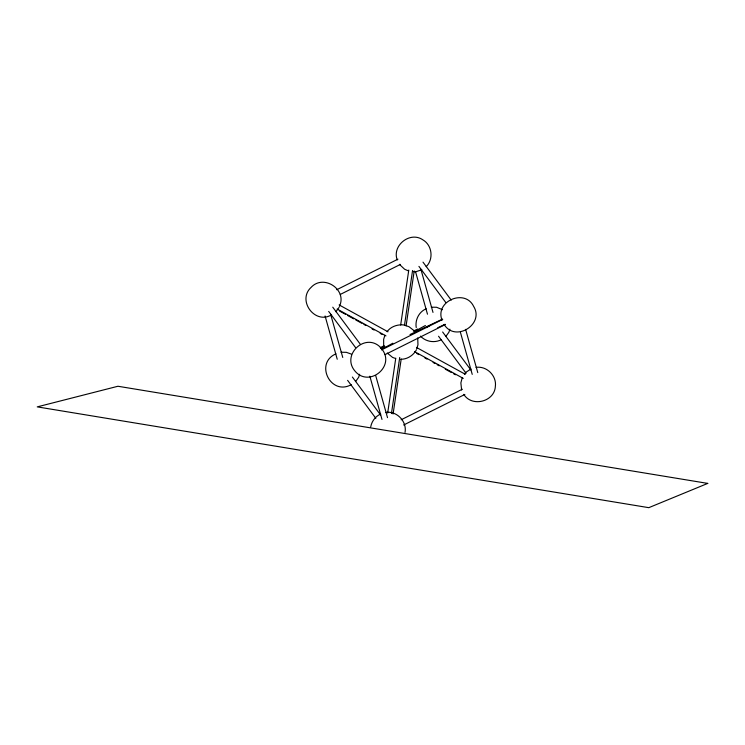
<?xml version="1.0" encoding="UTF-8"?>
<svg xmlns="http://www.w3.org/2000/svg" width="745" height="745" viewBox="0 0 745 745"><rect width="100%" height="100%" fill="white"/><g stroke="black" fill="none" stroke-linecap="round" stroke-linejoin="round"><path stroke-width="1.12" d="M405.038 432.407C407.096 421.493 396.852 410.691 385.798 412.432M387.661 413.121L395.772 358.187M400.67 324.997L408.781 270.062M391.442 413.55L399.73 357.47M404.461 325.425L412.572 270.491M393.081 414.006L401.192 359.071M406.09 325.882L414.201 270.947M339.375 306.409C347.645 289.786 323.544 273.648 311.038 287.449C296.938 300.468 314.958 324.932 331.59 314.828M359.639 374.232L358.68 377.277L355.561 381.57M384.914 335.259L383.638 339.31L383.675 345.224M370.712 426.866C371.736 421.27 375.433 416.259 380.704 414.034M416.688 348.902L417.964 344.851L417.721 337.969M449.878 329.188L448.918 332.223L445.799 336.526M462.226 377.762L460.866 382.902L461.63 389.989M335.93 311.717L339.049 307.415M426.177 266.663C433.832 259.223 432.184 245.142 422.881 239.862C410.123 230.913 391.721 245.571 397.243 259.94M387.102 331.674C390.818 326.412 397.793 324.224 404.013 324.96M416.371 349.917C413.289 355.477 407.17 359.388 400.763 359.258M464.424 374.176L465.672 372.453L470.952 368.98M381.663 349.284L392.857 343.203M414.22 331.59L425.404 325.509M426.14 327.595L429.195 325.938M336.749 289.721L397.942 259.176M340.307 294.424L400.465 264.391M380.229 347.673L384.373 345.606M413.419 331.106L417.572 329.029M381.505 349.917L442.707 319.372M385.072 354.62L445.231 324.587M401.136 419.78L462.328 389.225M403.66 424.995L464.852 394.44M380.639 348.455L384.839 346.472M410.011 334.533L442.53 319.111M437.743 327.753L445.082 324.271M421.838 269.774L415.803 271.739L413.689 271.711M426.187 308.784C418.979 311.755 414.937 319.931 416.231 327.53M335.948 353.838C314.334 363.076 330.668 396.089 351.221 384.681M441.459 339.636C434.558 343.221 425.814 341.843 420.487 336.125M431.281 307.182L436.57 307.266L442.511 309.715M341.033 352.236L346.323 352.32L351.295 354.08M476.036 367.378C486.634 365.73 496.766 375.676 495.369 386.264C494.68 401.853 471.808 407.45 463.8 394.375M408.53 270.957L404.572 269.215L399.404 264.317M405.01 325.314L408.986 326.72L413.671 330.352M395.595 358.503L392.615 357.442L387.26 353.028M339.143 304.928L387.968 331.767M416.455 347.431L465.29 374.269M337.14 309.063L385.975 335.902M414.453 351.565L463.288 378.404M339.487 311.01L345.587 314.362M347.626 315.48L353.726 318.841M355.765 319.959L361.865 323.311M363.905 324.429L365.935 325.546M372.044 328.908L374.074 330.026M380.183 333.378L382.213 334.496M416.8 353.512L418.839 354.629M424.939 357.982L426.978 359.099M433.078 362.461L435.117 363.579M437.147 364.696L439.187 365.814M445.287 369.166L451.386 372.528M453.426 373.645L455.456 374.763M381.114 348.036C366.186 331.525 341.145 354.331 354.704 370.721C368.309 387.894 394.887 367.248 382.567 349.992M422.992 262.128L451.228 300.105M418.923 266.384L445.78 302.498M442.623 331.991L470.859 369.958M438.554 336.237L466.1 373.282M332.754 307.182L360.301 344.227M328.685 311.429L355.533 347.552M352.376 377.035L380.611 415.012M347.617 380.36L375.853 418.336M444.169 324.513C455.353 342.7 484.762 324.103 473.615 306.344C464.899 288.278 434.689 301.222 441.999 320.136M465.616 329.365L477.768 372.612M460.401 332.251L472.237 374.381M420.851 269.169L433.003 312.416M415.635 272.055L427.472 314.194M375.685 375.527L387.521 417.656M369.846 376.188L381.989 419.435M330.612 314.222L342.756 357.46M325.081 315.992L337.234 359.239M707.75 483.403L648.793 507.671L37.25 406.872L117.952 386.255L707.75 483.403"/></g></svg>
